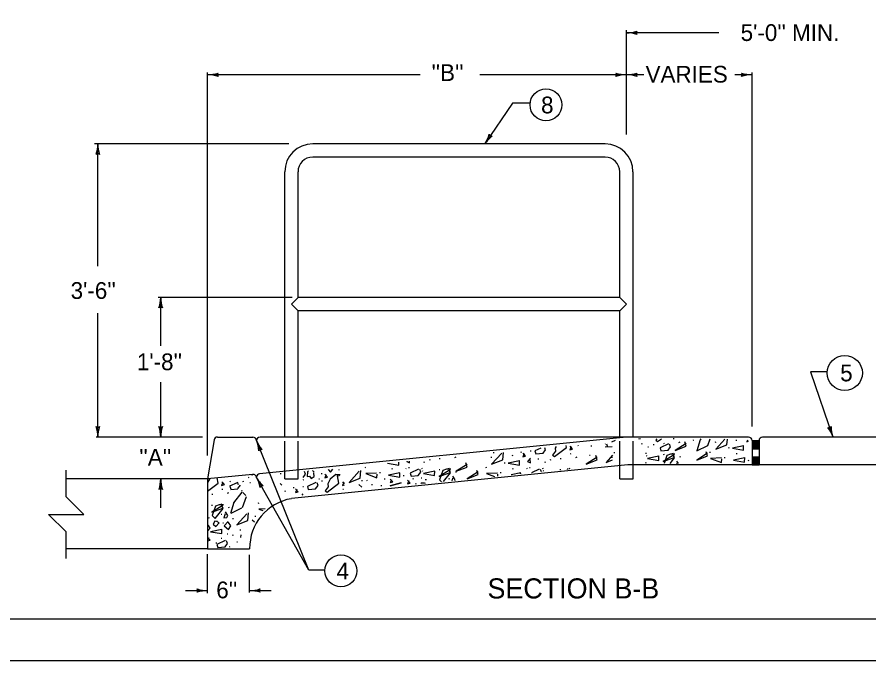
# Model space of a CAD drawing. Extents: x 999.6 to 1036.9, y 999.5 to 1022.8.
# Drawn here: x 1015.94 to 1026.11, y 1000 to 1007.68 of the extents above; entities that cross this region are included whole.
import ezdxf

# ---------------------------------------------------------------- set-up
doc = ezdxf.new("R2010")
doc.units = 0
for name, color, linetype in [('Level 1', 7, 'Continuous'), ('Level 10', 7, 'Continuous'), ('Level 11', 7, 'Continuous'), ('Level 14', 7, 'Continuous')]:
    doc.layers.add(name, color=color, linetype=linetype)

msp = doc.modelspace()

# ---------------------------------------------------------------- linework, layer by layer
at = {"layer": 'Level 1'}
for p, q in [((1023.217, 1006.282), (1023.217, 1007.527)), ((1024.32, 1007.496), (1023.217, 1007.496)), ((1018.217, 1002.451), (1018.217, 1007.024)), ((1024.717, 1002.796), (1024.717, 1007.024)), ((1020.755, 1006.996), (1018.217, 1006.996)), ((1023.217, 1006.996), (1021.465, 1006.996)), ((1023.425, 1006.996), (1023.217, 1006.996)), ((1024.717, 1006.996), (1024.51, 1006.996)), ((1021.855, 1006.655), (1021.525, 1006.171)), ((1022.067, 1006.655), (1021.855, 1006.655)), ((1019.187, 1006.171), (1016.865, 1006.171)), ((1016.906, 1004.712), (1016.906, 1006.171)), ((1022.962, 1006.171), (1019.471, 1006.171)), ((1022.962, 1006.013), (1019.471, 1006.013)), ((1019.137, 1002.671), (1019.137, 1005.838)), ((1019.296, 1004.338), (1019.296, 1005.838)), ((1023.137, 1004.338), (1023.137, 1005.838)), ((1023.296, 1002.671), (1023.296, 1005.838)), ((1019.226, 1004.338), (1017.626, 1004.338)), ((1017.656, 1003.761), (1017.656, 1004.338)), ((1019.217, 1004.259), (1019.296, 1004.338)), ((1019.217, 1004.259), (1019.296, 1004.179)), ((1023.137, 1004.338), (1019.296, 1004.338)), ((1023.217, 1004.259), (1023.137, 1004.338)), ((1023.217, 1004.259), (1023.137, 1004.179)), ((1023.137, 1004.179), (1019.296, 1004.179)), ((1019.296, 1002.671), (1019.296, 1004.179)), ((1023.137, 1002.671), (1023.137, 1004.179)), ((1016.906, 1002.671), (1016.906, 1004.148)), ((1025.615, 1003.45), (1025.414, 1003.45)), ((1025.414, 1003.45), (1025.683, 1002.671)), ((1017.656, 1002.671), (1017.656, 1003.325)), ((1018.154, 1002.671), (1016.885, 1002.671)), ((1018.294, 1002.636), (1018.217, 1002.171)), ((1018.335, 1002.671), (1018.758, 1002.671)), ((1023.217, 1002.671), (1018.837, 1002.233)), ((1023.217, 1002.671), (1018.842, 1002.671)), ((1027.221, 1002.671), (1024.842, 1002.671)), ((1019.424, 1001.082), (1018.8, 1002.629)), ((1019.137, 1002.171), (1019.137, 1002.623)), ((1019.296, 1002.171), (1019.296, 1002.623)), ((1023.137, 1002.171), (1023.137, 1002.623)), ((1023.296, 1002.171), (1023.296, 1002.623)), ((1024.717, 1002.628), (1024.8, 1002.629)), ((1024.717, 1002.628), (1024.717, 1002.338)), ((1024.719, 1002.53), (1024.802, 1002.532)), ((1024.722, 1002.628), (1024.724, 1002.531)), ((1024.728, 1002.628), (1024.73, 1002.531)), ((1024.736, 1002.628), (1024.738, 1002.531)), ((1024.743, 1002.628), (1024.745, 1002.531)), ((1024.751, 1002.628), (1024.753, 1002.531)), ((1024.758, 1002.629), (1024.76, 1002.531)), ((1024.763, 1002.629), (1024.765, 1002.531)), ((1024.773, 1002.629), (1024.775, 1002.532)), ((1024.781, 1002.629), (1024.783, 1002.532)), ((1024.788, 1002.629), (1024.79, 1002.532)), ((1024.795, 1002.629), (1024.797, 1002.532)), ((1024.8, 1002.628), (1024.8, 1002.338)), ((1024.72, 1002.433), (1024.722, 1002.338)), ((1024.721, 1002.433), (1024.8, 1002.435)), ((1024.729, 1002.433), (1024.731, 1002.338)), ((1024.736, 1002.434), (1024.738, 1002.338)), ((1024.746, 1002.434), (1024.748, 1002.338)), ((1024.75, 1002.434), (1024.752, 1002.338)), ((1024.759, 1002.434), (1024.762, 1002.339)), ((1024.762, 1002.434), (1024.764, 1002.339)), ((1024.769, 1002.434), (1024.771, 1002.339)), ((1024.777, 1002.434), (1024.779, 1002.339)), ((1024.785, 1002.435), (1024.787, 1002.339)), ((1024.788, 1002.435), (1024.79, 1002.339)), ((1023.233, 1002.338), (1019.217, 1001.936)), ((1024.717, 1002.338), (1023.233, 1002.338)), ((1024.723, 1002.336), (1024.802, 1002.338)), ((1027.221, 1002.338), (1024.8, 1002.338)), ((1018.754, 1002.225), (1018.217, 1002.171)), ((1018.217, 1002.171), (1016.529, 1002.171)), ((1017.656, 1001.826), (1017.656, 1002.171)), ((1018.217, 1002.171), (1018.217, 1001.338)), ((1019.424, 1001.082), (1018.8, 1002.188)), ((1019.137, 1002.171), (1019.296, 1002.171)), ((1023.137, 1002.171), (1023.296, 1002.171)), ((1018.217, 1001.338), (1016.529, 1001.338)), ((1018.217, 1001.338), (1018.717, 1001.338)), ((1018.217, 1000.807), (1018.217, 1001.273)), ((1018.717, 1000.816), (1018.717, 1001.264)), ((1019.618, 1001.082), (1019.424, 1001.082)), ((1017.953, 1000.838), (1018.217, 1000.838)), ((1018.717, 1000.838), (1018.974, 1000.838))]:
    msp.add_line(p, q, dxfattribs=at)
for points in [[(1024.675, 1002.669), (1023.217, 1002.671)], [(1023.367, 1002.653), (1023.367, 1002.651)], [(1023.367, 1002.651), (1023.386, 1002.652)], [(1023.581, 1002.651), (1023.568, 1002.634)], [(1023.568, 1002.634), (1023.59, 1002.617)], [(1023.59, 1002.617), (1023.635, 1002.651)], [(1023.788, 1002.65), (1023.777, 1002.648)], [(1024.019, 1002.633), (1024.008, 1002.631)], [(1024.097, 1002.638), (1024.059, 1002.506)], [(1024.105, 1002.648), (1024.097, 1002.638)], [(1024.19, 1002.57), (1024.216, 1002.648)], [(1024.392, 1002.647), (1024.283, 1002.526)], [(1024.415, 1002.579), (1024.422, 1002.647)], [(1024.663, 1002.632), (1024.655, 1002.615)], [(1022.195, 1002.54), (1022.125, 1002.507)], [(1022.251, 1002.518), (1022.241, 1002.544)], [(1022.357, 1002.437), (1022.5, 1002.545)], [(1022.377, 1002.558), (1022.367, 1002.538)], [(1022.367, 1002.538), (1022.371, 1002.504)], [(1022.5, 1002.545), (1022.496, 1002.569)], [(1022.558, 1002.554), (1022.541, 1002.52), (1022.575, 1002.528), (1022.544, 1002.562)], [(1022.646, 1002.563), (1022.639, 1002.569)], [(1022.803, 1002.564), (1022.792, 1002.563)], [(1022.963, 1002.553), (1023.045, 1002.56)], [(1022.967, 1002.59), (1022.964, 1002.586)], [(1022.981, 1002.591), (1022.99, 1002.555)], [(1023.084, 1002.63), (1023.039, 1002.609)], [(1023.404, 1002.588), (1023.393, 1002.587)], [(1023.482, 1002.551), (1023.471, 1002.549)], [(1023.547, 1002.578), (1023.536, 1002.577)], [(1023.718, 1002.588), (1023.619, 1002.542), (1023.629, 1002.506), (1023.716, 1002.513), (1023.745, 1002.554), (1023.733, 1002.585)], [(1023.669, 1002.592), (1023.658, 1002.59)], [(1023.929, 1002.593), (1023.798, 1002.512), (1023.929, 1002.561), (1023.913, 1002.612)], [(1023.856, 1002.609), (1023.84, 1002.602)], [(1024.059, 1002.506), (1024.19, 1002.57)], [(1024.284, 1002.609), (1024.273, 1002.607)], [(1024.283, 1002.526), (1024.415, 1002.579)], [(1024.444, 1002.541), (1024.433, 1002.539)], [(1024.616, 1002.567), (1024.482, 1002.54), (1024.615, 1002.516), (1024.616, 1002.569)], [(1024.536, 1002.629), (1024.525, 1002.628)], [(1024.655, 1002.615), (1024.675, 1002.62)], [(1021.182, 1002.429), (1021.165, 1002.422)], [(1021.609, 1002.428), (1021.598, 1002.427)], [(1021.728, 1002.479), (1021.608, 1002.346)], [(1021.637, 1002.483), (1021.625, 1002.481)], [(1021.74, 1002.398), (1021.75, 1002.488)], [(1021.861, 1002.449), (1021.85, 1002.447)], [(1021.963, 1002.49), (1021.952, 1002.488)], [(1021.996, 1002.469), (1021.98, 1002.434), (1022.013, 1002.443), (1021.983, 1002.477)], [(1022.079, 1002.503), (1022.068, 1002.502)], [(1022.125, 1002.507), (1022.135, 1002.471)], [(1022.135, 1002.471), (1022.222, 1002.478)], [(1022.222, 1002.478), (1022.251, 1002.518)], [(1022.371, 1002.504), (1022.335, 1002.454)], [(1022.335, 1002.454), (1022.357, 1002.437)], [(1022.555, 1002.469), (1022.544, 1002.468)], [(1022.624, 1002.429), (1022.607, 1002.422)], [(1022.866, 1002.43), (1022.735, 1002.349), (1022.866, 1002.398), (1022.85, 1002.449)], [(1022.786, 1002.452), (1022.775, 1002.451)], [(1023.051, 1002.454), (1022.974, 1002.368)], [(1023.051, 1002.428), (1023.04, 1002.427)], [(1023.079, 1002.483), (1023.067, 1002.481)], [(1023.455, 1002.475), (1023.444, 1002.473)], [(1023.463, 1002.443), (1023.457, 1002.446)], [(1023.603, 1002.444), (1023.468, 1002.416), (1023.602, 1002.392), (1023.603, 1002.445)], [(1023.666, 1002.461), (1023.655, 1002.46)], [(1023.787, 1002.46), (1023.657, 1002.379), (1023.787, 1002.428), (1023.772, 1002.479)], [(1023.701, 1002.45), (1023.667, 1002.356)], [(1023.744, 1002.467), (1023.701, 1002.45)], [(1023.795, 1002.468), (1023.744, 1002.467)], [(1023.791, 1002.422), (1023.775, 1002.47)], [(1023.863, 1002.434), (1023.852, 1002.432)], [(1024.186, 1002.477), (1024.056, 1002.396), (1024.186, 1002.445), (1024.171, 1002.496)], [(1024.22, 1002.486), (1024.208, 1002.485)], [(1024.539, 1002.471), (1024.528, 1002.47)], [(1020.365, 1002.359), (1020.365, 1002.359)], [(1020.365, 1002.359), (1020.498, 1002.336)], [(1020.498, 1002.336), (1020.499, 1002.373)], [(1020.597, 1002.382), (1020.595, 1002.38)], [(1020.595, 1002.38), (1020.628, 1002.364)], [(1020.628, 1002.364), (1020.627, 1002.385)], [(1020.807, 1002.371), (1020.796, 1002.369)], [(1020.872, 1002.398), (1020.861, 1002.396)], [(1020.994, 1002.411), (1020.983, 1002.41)], [(1021.314, 1002.344), (1021.183, 1002.263), (1021.314, 1002.312), (1021.298, 1002.363)], [(1021.608, 1002.346), (1021.74, 1002.398)], [(1021.769, 1002.36), (1021.758, 1002.359)], [(1021.941, 1002.387), (1021.807, 1002.359), (1021.94, 1002.336), (1021.941, 1002.389)], [(1022.07, 1002.419), (1022.037, 1002.38), (1022.07, 1002.364), (1022.069, 1002.402)], [(1022.171, 1002.408), (1022.16, 1002.407)], [(1022.249, 1002.371), (1022.238, 1002.369)], [(1022.314, 1002.398), (1022.303, 1002.396)], [(1022.436, 1002.411), (1022.425, 1002.41)], [(1022.976, 1002.367), (1023.051, 1002.397)], [(1023.451, 1002.362), (1023.44, 1002.361)], [(1023.738, 1002.356), (1023.791, 1002.422)], [(1023.816, 1002.36), (1023.815, 1002.356)], [(1023.838, 1002.356), (1023.82, 1002.384)], [(1024.351, 1002.421), (1024.221, 1002.415), (1024.353, 1002.366), (1024.358, 1002.409)], [(1024.397, 1002.424), (1024.385, 1002.422)], [(1024.63, 1002.423), (1024.495, 1002.395), (1024.628, 1002.372), (1024.63, 1002.425)], [(1024.679, 1002.389), (1024.668, 1002.388)], [(1016.529, 1001.223), (1016.529, 1001.538), (1016.318, 1001.748), (1016.739, 1001.748), (1016.529, 1001.959), (1016.529, 1002.274)], [(1019.095, 1002.231), (1019.083, 1002.23)], [(1019.357, 1002.189), (1019.386, 1002.229)], [(1019.386, 1002.229), (1019.373, 1002.261)], [(1019.41, 1002.257), (1019.405, 1002.2)], [(1019.422, 1002.266), (1019.41, 1002.257)], [(1019.488, 1002.252), (1019.468, 1002.27)], [(1019.488, 1002.2), (1019.484, 1002.245)], [(1019.585, 1002.231), (1019.574, 1002.23)], [(1019.631, 1002.221), (1019.615, 1002.186), (1019.648, 1002.194), (1019.618, 1002.229)], [(1019.656, 1002.283), (1019.656, 1002.282)], [(1019.656, 1002.282), (1019.683, 1002.253)], [(1019.683, 1002.253), (1019.711, 1002.287)], [(1019.769, 1002.209), (1019.768, 1002.224)], [(1019.789, 1002.279), (1019.778, 1002.277)], [(1020.025, 1002.263), (1019.905, 1002.13), (1020.037, 1002.182), (1020.047, 1002.272)], [(1020.103, 1002.306), (1020.092, 1002.304)], [(1020.234, 1002.241), (1020.104, 1002.235), (1020.236, 1002.185), (1020.241, 1002.228)], [(1020.28, 1002.243), (1020.269, 1002.242)], [(1020.513, 1002.243), (1020.378, 1002.215), (1020.511, 1002.192), (1020.513, 1002.244)], [(1020.423, 1002.291), (1020.411, 1002.289)], [(1020.588, 1002.295), (1020.582, 1002.291)], [(1020.627, 1002.304), (1020.616, 1002.303)], [(1020.734, 1002.286), (1020.635, 1002.24), (1020.645, 1002.204), (1020.732, 1002.211), (1020.761, 1002.251), (1020.749, 1002.283)], [(1020.78, 1002.294), (1020.769, 1002.293)], [(1020.788, 1002.263), (1020.782, 1002.266)], [(1020.928, 1002.263), (1020.793, 1002.236), (1020.927, 1002.212), (1020.928, 1002.265)], [(1020.991, 1002.281), (1020.98, 1002.279)], [(1021.112, 1002.28), (1020.982, 1002.199), (1021.112, 1002.248), (1021.097, 1002.299)], [(1021.026, 1002.27), (1020.987, 1002.162)], [(1021.069, 1002.286), (1021.026, 1002.27)], [(1021.033, 1002.139), (1021.116, 1002.242)], [(1021.121, 1002.288), (1021.069, 1002.286)], [(1021.116, 1002.242), (1021.1, 1002.289)], [(1021.188, 1002.253), (1021.177, 1002.252)], [(1021.447, 1002.254), (1021.316, 1002.173), (1021.447, 1002.222), (1021.431, 1002.273)], [(1021.545, 1002.306), (1021.534, 1002.304)], [(1021.676, 1002.241), (1021.546, 1002.235)], [(1021.546, 1002.235), (1021.64, 1002.199)], [(1021.68, 1002.203), (1021.683, 1002.228)], [(1021.722, 1002.243), (1021.71, 1002.242)], [(1021.955, 1002.243), (1021.84, 1002.219)], [(1021.865, 1002.291), (1021.853, 1002.289)], [(1021.954, 1002.231), (1021.955, 1002.244)], [(1022.03, 1002.295), (1022.024, 1002.291)], [(1022.069, 1002.304), (1022.058, 1002.303)], [(1022.176, 1002.286), (1022.084, 1002.243)], [(1022.202, 1002.255), (1022.191, 1002.283)], [(1022.222, 1002.294), (1022.211, 1002.293)], [(1022.23, 1002.263), (1022.224, 1002.266)], [(1022.433, 1002.281), (1022.422, 1002.279)], [(1022.511, 1002.286), (1022.508, 1002.285)], [(1022.523, 1002.287), (1022.511, 1002.286)], [(1022.542, 1002.289), (1022.539, 1002.299)], [(1022.542, 1002.289), (1022.542, 1002.289)], [(1018.239, 1002.17), (1018.217, 1002.127)], [(1018.243, 1002.174), (1018.239, 1002.17)], [(1018.343, 1002.12), (1018.332, 1002.183)], [(1018.4, 1002.129), (1018.384, 1002.094), (1018.417, 1002.103), (1018.387, 1002.137)], [(1018.568, 1002.125), (1018.479, 1002.084)], [(1018.488, 1002.138), (1018.481, 1002.144)], [(1018.587, 1002.101), (1018.575, 1002.133)], [(1018.645, 1002.139), (1018.634, 1002.138)], [(1018.71, 1002.187), (1018.699, 1002.185)], [(1018.73, 1002.126), (1018.719, 1002.124)], [(1018.732, 1002.223), (1018.756, 1002.218)], [(1019.363, 1002.16), (1019.352, 1002.158)], [(1019.405, 1002.2), (1019.432, 1002.202)], [(1019.508, 1002.127), (1019.409, 1002.082), (1019.419, 1002.045), (1019.506, 1002.052), (1019.535, 1002.093), (1019.523, 1002.125)], [(1019.432, 1002.202), (1019.453, 1002.177)], [(1019.453, 1002.177), (1019.488, 1002.2)], [(1019.554, 1002.17), (1019.543, 1002.168)], [(1019.588, 1002.146), (1019.577, 1002.145)], [(1019.681, 1002.17), (1019.651, 1002.113)], [(1019.746, 1002.223), (1019.681, 1002.17)], [(1019.799, 1002.218), (1019.746, 1002.223)], [(1019.785, 1002.12), (1019.769, 1002.209)], [(1019.778, 1002.206), (1019.797, 1002.217)], [(1019.842, 1002.129), (1019.826, 1002.094)], [(1019.85, 1002.113), (1019.829, 1002.137)], [(1020.065, 1002.148), (1020.054, 1002.147)], [(1020.123, 1002.151), (1020.112, 1002.15)], [(1020.337, 1002.168), (1020.326, 1002.167)], [(1020.411, 1002.161), (1020.395, 1002.127), (1020.428, 1002.135), (1020.398, 1002.17)], [(1020.526, 1002.126), (1020.395, 1002.087)], [(1020.395, 1002.087), (1020.526, 1002.123)], [(1020.562, 1002.209), (1020.551, 1002.208)], [(1020.619, 1002.148), (1020.602, 1002.113), (1020.636, 1002.121), (1020.605, 1002.156)], [(1020.674, 1002.172), (1020.663, 1002.17)], [(1020.767, 1002.121), (1020.762, 1002.112)], [(1020.776, 1002.182), (1020.765, 1002.181)], [(1020.808, 1002.121), (1020.767, 1002.121)], [(1020.817, 1002.118), (1020.808, 1002.121)], [(1020.828, 1002.162), (1020.816, 1002.16)], [(1020.95, 1002.131), (1020.949, 1002.131)], [(1020.987, 1002.162), (1021.011, 1002.137)], [(1021.103, 1002.172), (1021.092, 1002.17)], [(1021.141, 1002.18), (1021.131, 1002.149)], [(1021.172, 1002.162), (1021.146, 1002.203)], [(1021.168, 1002.152), (1021.172, 1002.162)], [(1018.217, 1002.025), (1018.343, 1002.12)], [(1018.398, 1002.044), (1018.387, 1002.043)], [(1018.482, 1002.084), (1018.492, 1002.048)], [(1018.492, 1002.046), (1018.579, 1002.053)], [(1018.579, 1002.055), (1018.608, 1002.096)], [(1018.628, 1002.027), (1018.617, 1002.026)], [(1019.082, 1002.116), (1019.101, 1002.096)], [(1019.146, 1002.024), (1019.135, 1002.022)], [(1019.248, 1002.064), (1019.237, 1002.063)], [(1019.281, 1002.044), (1019.264, 1002.009), (1019.298, 1002.017), (1019.267, 1002.052)], [(1019.363, 1002.078), (1019.352, 1002.077)], [(1019.656, 1002.078), (1019.62, 1002.029)], [(1019.62, 1002.029), (1019.642, 1002.012)], [(1019.642, 1002.012), (1019.785, 1002.12)], [(1019.651, 1002.113), (1019.656, 1002.078)], [(1019.826, 1002.094), (1019.851, 1002.101)], [(1019.84, 1002.044), (1019.829, 1002.043)], [(1020.057, 1002.074), (1020.022, 1002.103)], [(1020.184, 1002.1), (1020.173, 1002.099)], [(1020.297, 1002.09), (1020.286, 1002.089)], [(1020.705, 1002.111), (1020.694, 1002.109)], [(1018.279, 1001.986), (1018.268, 1001.985)], [(1018.466, 1002.004), (1018.449, 1001.997)], [(1018.625, 1002.012), (1018.527, 1001.886)], [(1018.635, 1001.831), (1018.68, 1001.963)], [(1018.674, 1001.974), (1018.637, 1002.008)], [(1019.355, 1001.994), (1019.34, 1001.976)], [(1018.275, 1001.855), (1018.264, 1001.854)], [(1018.397, 1001.854), (1018.266, 1001.774), (1018.397, 1001.822), (1018.381, 1001.874)], [(1018.405, 1001.863), (1018.354, 1001.861), (1018.311, 1001.845), (1018.272, 1001.736), (1018.307, 1001.7), (1018.401, 1001.817), (1018.384, 1001.864)], [(1018.473, 1001.828), (1018.462, 1001.827)], [(1018.529, 1001.889), (1018.491, 1001.757)], [(1018.496, 1001.762), (1018.627, 1001.826)], [(1018.829, 1001.881), (1018.818, 1001.879)], [(1018.388, 1001.746), (1018.377, 1001.745)], [(1018.426, 1001.754), (1018.411, 1001.707), (1018.444, 1001.709), (1018.456, 1001.736), (1018.43, 1001.778)], [(1018.683, 1001.756), (1018.564, 1001.622), (1018.695, 1001.675), (1018.705, 1001.765)], [(1018.792, 1001.723), (1018.781, 1001.721)], [(1018.903, 1001.813), (1018.83, 1001.81)], [(1018.83, 1001.81), (1018.876, 1001.793)], [(1018.226, 1001.614), (1018.217, 1001.616)], [(1018.235, 1001.706), (1018.223, 1001.704)], [(1018.247, 1001.585), (1018.226, 1001.614)], [(1018.334, 1001.664), (1018.304, 1001.666), (1018.284, 1001.63), (1018.315, 1001.602), (1018.354, 1001.646), (1018.326, 1001.663)], [(1018.408, 1001.644), (1018.397, 1001.643)], [(1018.461, 1001.663), (1018.416, 1001.61), (1018.467, 1001.569), (1018.495, 1001.61), (1018.465, 1001.65), (1018.449, 1001.65)], [(1018.524, 1001.695), (1018.513, 1001.694)], [(1018.775, 1001.656), (1018.749, 1001.678)], [(1018.217, 1001.547), (1018.247, 1001.585)], [(1018.386, 1001.569), (1018.252, 1001.541), (1018.385, 1001.518), (1018.386, 1001.571)], [(1018.459, 1001.512), (1018.448, 1001.51)], [(1018.612, 1001.559), (1018.601, 1001.558)], [(1018.247, 1001.441), (1018.217, 1001.476)], [(1018.23, 1001.467), (1018.217, 1001.439)], [(1018.217, 1001.433), (1018.247, 1001.441)], [(1018.426, 1001.435), (1018.328, 1001.389), (1018.338, 1001.353), (1018.425, 1001.36), (1018.454, 1001.4), (1018.442, 1001.432)], [(1018.388, 1001.461), (1018.377, 1001.459)], [(1018.52, 1001.498), (1018.509, 1001.497)], [(1018.575, 1001.416), (1018.564, 1001.415)], [(1018.612, 1001.471), (1018.617, 1001.503)], [(1018.327, 1001.406), (1018.315, 1001.405)], [(1018.483, 1001.359), (1018.472, 1001.357)]]:
    msp.add_lwpolyline(points, dxfattribs=at)
for centre, radius in [((1022.256, 1006.637), 0.19), ((1025.824, 1003.436), 0.21), ((1019.808, 1001.074), 0.19)]:
    msp.add_circle(centre, radius, dxfattribs=at)
for centre, radius, start, end in [((1023.217, 1007.887), 0.391, 270, 288.6688), ((1023.365, 1007.496), 0.0312, 138.7746, 220.8913), ((1023.217, 1007.105), 0.391, 71.3472, 89.9939), ((1023.217, 1007.887), 0.391, 269.9878, 270), ((1018.217, 1007.387), 0.391, 270, 288.6688), ((1018.365, 1006.996), 0.0312, 138.7746, 220.8913), ((1023.068, 1006.996), 0.0312, 318.7746, 40.8913), ((1023.217, 1007.387), 0.391, 251.3472, 269.9939), ((1023.217, 1007.387), 0.391, 270, 288.6688), ((1023.365, 1006.996), 0.0312, 138.7746, 220.8913), ((1024.568, 1006.996), 0.0312, 318.7746, 40.8913), ((1024.717, 1007.387), 0.391, 251.3472, 269.9939), ((1018.217, 1006.605), 0.391, 71.3472, 89.9939), ((1018.217, 1007.387), 0.391, 269.9878, 270), ((1023.217, 1006.605), 0.391, 90, 108.6688), ((1023.217, 1006.605), 0.391, 89.9878, 90), ((1023.217, 1006.605), 0.391, 71.3472, 89.9939), ((1023.217, 1007.387), 0.391, 269.9878, 270), ((1024.717, 1006.605), 0.391, 90, 108.6688), ((1024.717, 1006.605), 0.391, 89.9878, 90), ((1021.202, 1006.391), 0.391, 325.7125, 344.3813), ((1021.849, 1005.951), 0.391, 127.0597, 145.7064), ((1021.609, 1006.294), 0.0313, 194.4871, 276.6038), ((1016.515, 1006.171), 0.391, 341.3472, 359.9939), ((1017.297, 1006.171), 0.391, 180, 198.6688), ((1017.297, 1006.171), 0.391, 179.9878, 180), ((1019.471, 1005.838), 0.333, 90, 180), ((1021.202, 1006.391), 0.391, 325.7003, 325.7125), ((1022.962, 1005.838), 0.333, 0, 90), ((1016.906, 1006.022), 0.0313, 48.7746, 130.8913), ((1019.471, 1005.838), 0.175, 90, 180), ((1022.962, 1005.838), 0.175, 0, 90), ((1017.265, 1004.338), 0.391, 341.3472, 359.9939), ((1018.047, 1004.338), 0.391, 180, 198.6688), ((1018.047, 1004.338), 0.391, 179.9878, 180), ((1017.656, 1004.189), 0.0313, 48.7746, 130.8913), ((1016.906, 1002.82), 0.0312, 228.7746, 310.8913), ((1016.516, 1002.671), 0.391, 0, 18.6688), ((1017.297, 1002.671), 0.391, 161.3472, 179.9939), ((1017.656, 1002.82), 0.0313, 228.7746, 310.8913), ((1017.265, 1002.671), 0.391, 0, 18.6688), ((1018.047, 1002.671), 0.391, 161.3472, 179.9939), ((1025.635, 1002.812), 0.0312, 247.8108, 329.9275), ((1025.314, 1002.544), 0.391, 19.0362, 37.705), ((1026.052, 1002.798), 0.391, 180.3833, 199.0301), ((1016.516, 1002.671), 0.391, 359.9878, 0), ((1017.265, 1002.671), 0.391, 359.9878, 0), ((1018.335, 1002.629), 0.0417, 90, 170.5377), ((1018.758, 1002.629), 0.0417, 0, 90), ((1018.842, 1002.629), 0.0417, 90, 180), ((1024.675, 1002.628), 0.0417, 0, 89.93), ((1024.842, 1002.629), 0.0417, 90, 180), ((1025.314, 1002.544), 0.391, 19.024, 19.0362), ((1019.162, 1002.776), 0.391, 201.9672, 220.636), ((1018.438, 1002.483), 0.391, 3.3144, 21.9611), ((1019.162, 1002.776), 0.391, 201.955, 201.9672), ((1018.856, 1002.492), 0.0312, 70.7418, 152.8585), ((1018.758, 1002.183), 0.0417, 0, 95.714), ((1018.842, 1002.192), 0.0417, 95.711, 180), ((1017.266, 1002.171), 0.391, 341.3472, 359.9939), ((1018.047, 1002.171), 0.391, 180, 198.6688), ((1018.047, 1002.171), 0.391, 179.9878, 180), ((1019.14, 1002.38), 0.391, 209.4538, 228.1226), ((1018.46, 1001.996), 0.391, 10.801, 29.4477), ((1019.14, 1002.38), 0.391, 209.4416, 209.4538), ((1017.656, 1002.023), 0.0312, 48.7746, 130.8913), ((1018.873, 1002.058), 0.0312, 78.2284, 160.3451), ((1019.319, 1001.343), 0.601, 99.817, 180.5246), ((1018.068, 1000.838), 0.0312, 318.7746, 40.8913), ((1018.217, 1001.228), 0.391, 251.3472, 269.9939), ((1018.217, 1000.447), 0.391, 90, 108.6688), ((1018.217, 1000.447), 0.391, 89.9878, 90), ((1018.717, 1001.228), 0.391, 270, 288.6688), ((1018.717, 1000.447), 0.391, 71.3472, 89.9939), ((1018.717, 1001.228), 0.391, 269.9878, 270), ((1018.865, 1000.838), 0.0312, 138.7746, 220.8913)]:
    msp.add_arc(centre, radius, start, end, dxfattribs=at)
at = {"layer": 'Level 10'}
msp.add_line((1035.498, 1000.498), (1006.998, 1000.498), dxfattribs=at)
at = {"layer": 'Level 11'}
msp.add_lwpolyline([(1006.998, 1021.498), (1035.498, 1021.498), (1035.498, 1000.498), (1006.998, 1000.498)], close=True, dxfattribs=at)
at = {"layer": 'Level 14'}
msp.add_line((1036.358, 999.998), (999.998, 999.998), dxfattribs=at)

# ---------------------------------------------------------------- texts
at = {"layer": 'Level 1'}
for s, height, p in [("5'-0'' MIN.", 0.2, (1024.581, 1007.399)), ("''B''", 0.2, (1020.89, 1006.921)), ('VARIES', 0.2, (1023.446, 1006.902)), ('8', 0.2, (1022.198, 1006.535)), ("3'-6''", 0.2, (1016.581, 1004.32)), ("1'-8''", 0.2, (1017.372, 1003.469)), ('5', 0.2, (1025.769, 1003.336)), ("''A''", 0.2, (1017.4, 1002.33)), ('4', 0.2, (1019.757, 1000.972)), ("6''", 0.2, (1018.32, 1000.746)), ('SECTION B-B', 0.24, (1021.558, 1000.744))]:
    msp.add_text(s, height=height, dxfattribs=at).set_placement(p)

doc.saveas('drawing.dxf')
